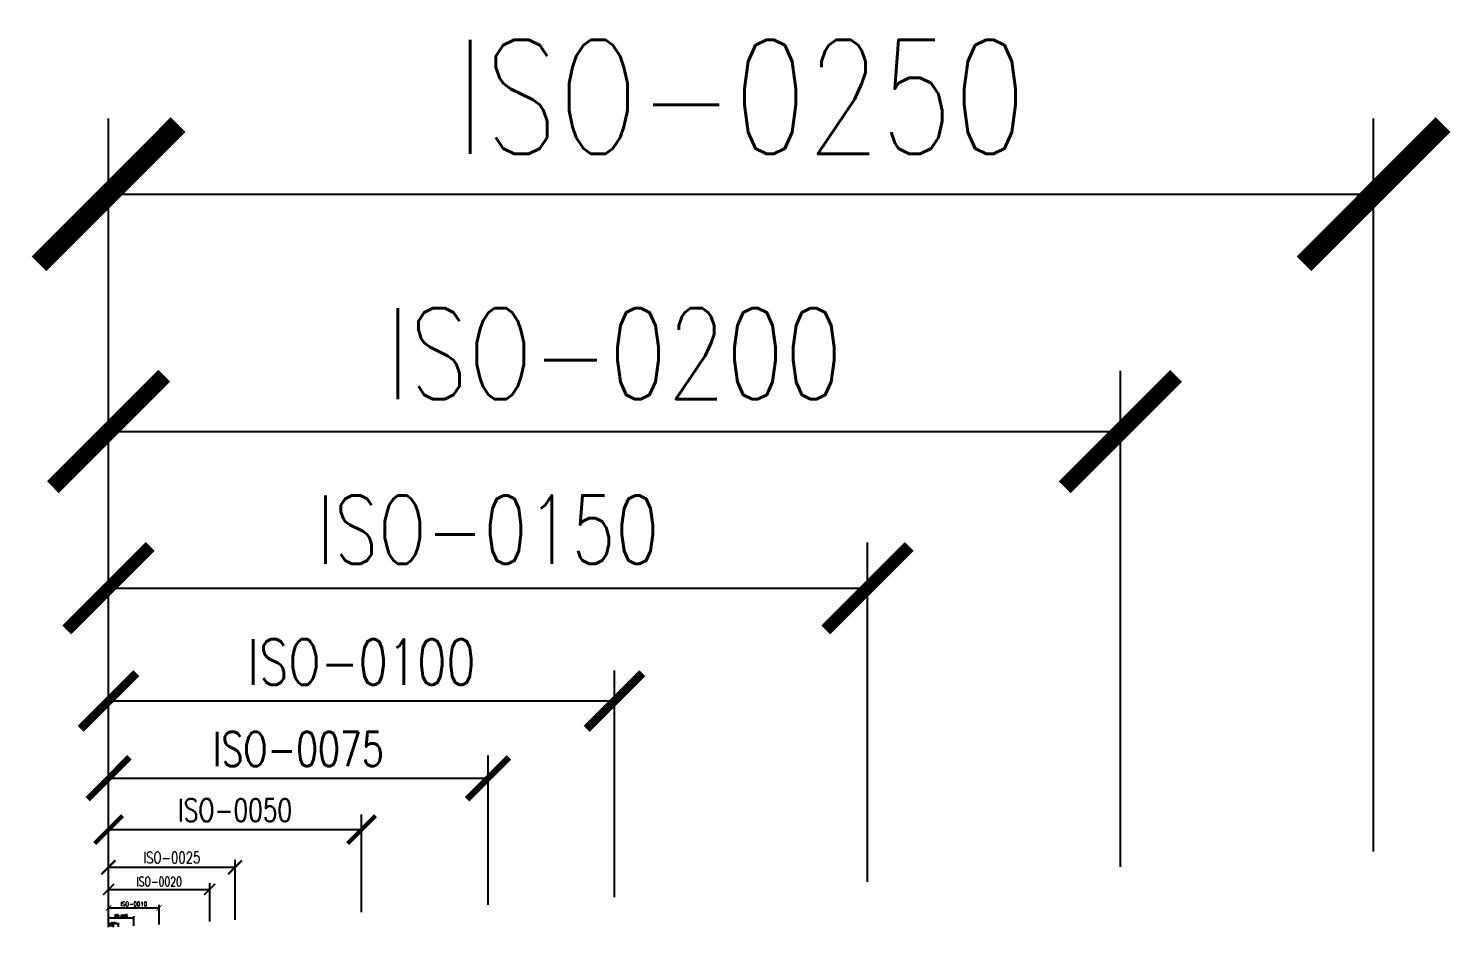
# Model space of a CAD drawing. Header units: millimetres. Extents: x 3927 to 247224, y -124098 to 14090.
# Drawn here: x 114225 to 121266, y -124098 to -119658 of the extents above; entities that cross this region are included whole.
import ezdxf

# ---------------------------------------------------------------- set-up
doc = ezdxf.new("R2010")
doc.units = ezdxf.units.MM
doc.header["$LTSCALE"] = 0.5
doc.styles.add('Arch-Dim', font='romans.shx', dxfattribs={"width": 0.75})
doc.dimstyles.new('ISO-0001', dxfattribs={"dimtxt": 2.25, "dimasz": 2.75, "dimexe": 1.5, "dimexo": 1.5, "dimgap": 0.8, "dimtad": 1, "dimdec": 1, "dimzin": 11, "dimdsep": 46, "dimtxsty": 'Arch-Dim', "dimblk": 'ARCHTICK', "dimcen": 2.5, "dimadec": 0, "dimazin": 2, "dimtfac": 0.75, "dimtdec": 1, "dimtmove": 1, "dimatfit": 3, "dimfxl": 3.5, "dimtfill": 1, "dimtolj": 1, "dimtzin": 0, "dimarcsym": 0})
doc.dimstyles.new('ISO-0002', dxfattribs={"dimscale": 2, "dimtxt": 2.25, "dimasz": 1.5, "dimexe": 1.5, "dimexo": 1.5, "dimgap": 0.8, "dimtad": 1, "dimdec": 1, "dimzin": 11, "dimdsep": 46, "dimtxsty": 'Arch-Dim', "dimblk": 'ARCHTICK', "dimcen": 2.5, "dimadec": 0, "dimazin": 2, "dimtfac": 0.75, "dimtdec": 1, "dimtmove": 1, "dimatfit": 3, "dimfxl": 3.5, "dimtolj": 1, "dimtzin": 0, "dimarcsym": 0})
doc.dimstyles.new('ISO-0005', dxfattribs={"dimscale": 5, "dimtxt": 2.25, "dimasz": 2.75, "dimexe": 1.5, "dimexo": 1.5, "dimgap": 0.8, "dimtad": 1, "dimdec": 0, "dimzin": 3, "dimdsep": 46, "dimtxsty": 'Arch-Dim', "dimblk": 'ARCHTICK', "dimcen": 2.5, "dimadec": 0, "dimazin": 2, "dimtfac": 0.75, "dimtdec": 0, "dimtmove": 1, "dimatfit": 3, "dimfxl": 3.5, "dimtfill": 1, "dimtolj": 1, "dimtzin": 0, "dimarcsym": 0})
doc.dimstyles.new('ISO-0010', dxfattribs={"dimscale": 10, "dimtxt": 2.25, "dimasz": 2.75, "dimexe": 1.5, "dimexo": 1.5, "dimgap": 0.8, "dimtad": 1, "dimdec": 0, "dimzin": 3, "dimdsep": 46, "dimtxsty": 'Arch-Dim', "dimblk": 'ARCHTICK', "dimcen": 2.5, "dimadec": 0, "dimazin": 2, "dimtfac": 0.75, "dimtdec": 0, "dimtmove": 1, "dimatfit": 3, "dimfxl": 3.5, "dimtfill": 1, "dimtolj": 1, "dimtzin": 0, "dimarcsym": 0})
doc.dimstyles.new('ISO-0020', dxfattribs={"dimscale": 20, "dimtxt": 2.25, "dimasz": 2.75, "dimexe": 1.5, "dimexo": 1.5, "dimgap": 0.8, "dimtad": 1, "dimdec": 0, "dimzin": 3, "dimdsep": 46, "dimtxsty": 'Arch-Dim', "dimblk": 'ARCHTICK', "dimcen": 2.5, "dimadec": 0, "dimazin": 2, "dimtfac": 0.75, "dimtdec": 0, "dimtmove": 1, "dimatfit": 3, "dimfxl": 3.5, "dimtfill": 1, "dimtolj": 1, "dimtzin": 0, "dimarcsym": 0})
doc.dimstyles.new('ISO-0025', dxfattribs={"dimscale": 25, "dimtxt": 2.25, "dimasz": 2.75, "dimexe": 1.5, "dimexo": 1.5, "dimgap": 0.8, "dimtad": 1, "dimdec": 0, "dimzin": 3, "dimdsep": 46, "dimtxsty": 'Arch-Dim', "dimblk": 'ARCHTICK', "dimcen": 2.5, "dimadec": 0, "dimazin": 2, "dimtfac": 0.75, "dimtdec": 0, "dimtmove": 1, "dimatfit": 3, "dimfxl": 3.5, "dimtfill": 1, "dimtolj": 1, "dimtzin": 0, "dimarcsym": 0})
doc.dimstyles.new('ISO-0050', dxfattribs={"dimscale": 50, "dimtxt": 2.25, "dimasz": 2.75, "dimexe": 1.5, "dimexo": 1.5, "dimgap": 0.8, "dimtad": 1, "dimdec": 0, "dimzin": 3, "dimdsep": 46, "dimtxsty": 'Arch-Dim', "dimblk": 'ARCHTICK', "dimcen": 2.5, "dimadec": 0, "dimazin": 2, "dimtfac": 0.75, "dimtdec": 0, "dimtmove": 1, "dimatfit": 3, "dimfxl": 3.5, "dimtfill": 1, "dimtolj": 1, "dimtzin": 0, "dimarcsym": 0})
doc.dimstyles.new('ISO-0075', dxfattribs={"dimscale": 75, "dimtxt": 2.25, "dimasz": 2.75, "dimexe": 1.5, "dimexo": 1.5, "dimgap": 0.8, "dimtad": 1, "dimdec": 0, "dimzin": 3, "dimdsep": 46, "dimtxsty": 'Arch-Dim', "dimblk": 'ARCHTICK', "dimcen": 2.5, "dimadec": 0, "dimazin": 2, "dimtfac": 0.75, "dimtdec": 0, "dimtmove": 1, "dimatfit": 3, "dimfxl": 3.5, "dimtfill": 1, "dimtolj": 1, "dimtzin": 0, "dimarcsym": 0})
doc.dimstyles.new('ISO-0100', dxfattribs={"dimscale": 100, "dimtxt": 2.25, "dimasz": 2.75, "dimexe": 1.5, "dimexo": 1.5, "dimgap": 0.8, "dimtad": 1, "dimdec": 0, "dimzin": 3, "dimdsep": 46, "dimtxsty": 'Arch-Dim', "dimblk": 'ARCHTICK', "dimcen": 2.5, "dimadec": 0, "dimazin": 2, "dimtfac": 0.75, "dimtdec": 0, "dimtmove": 1, "dimatfit": 3, "dimfxl": 3.5, "dimtfill": 1, "dimtolj": 1, "dimtzin": 0, "dimarcsym": 0})
doc.dimstyles.new('ISO-0150', dxfattribs={"dimscale": 150, "dimtxt": 2.25, "dimasz": 2.75, "dimexe": 1.5, "dimexo": 1.5, "dimgap": 0.8, "dimtad": 1, "dimdec": 0, "dimzin": 3, "dimdsep": 46, "dimtxsty": 'Arch-Dim', "dimblk": 'ARCHTICK', "dimcen": 2.5, "dimadec": 0, "dimazin": 2, "dimtfac": 0.75, "dimtdec": 0, "dimtmove": 1, "dimatfit": 3, "dimfxl": 3.5, "dimtfill": 1, "dimtolj": 1, "dimtzin": 0, "dimarcsym": 0})
doc.dimstyles.new('ISO-0200', dxfattribs={"dimscale": 200, "dimtxt": 2.25, "dimasz": 2.75, "dimexe": 1.5, "dimexo": 1.5, "dimgap": 0.8, "dimtad": 1, "dimdec": 0, "dimzin": 3, "dimdsep": 46, "dimtxsty": 'Arch-Dim', "dimblk": 'ARCHTICK', "dimcen": 2.5, "dimadec": 0, "dimazin": 2, "dimtfac": 0.75, "dimtdec": 0, "dimtmove": 1, "dimatfit": 3, "dimfxl": 3.5, "dimtfill": 1, "dimtolj": 1, "dimtzin": 0, "dimarcsym": 0})
doc.dimstyles.new('ISO-0250', dxfattribs={"dimscale": 250, "dimtxt": 2.25, "dimasz": 2.75, "dimexe": 1.5, "dimexo": 1.5, "dimgap": 0.8, "dimtad": 1, "dimdec": 0, "dimzin": 3, "dimdsep": 46, "dimtxsty": 'Arch-Dim', "dimblk": 'ARCHTICK', "dimcen": 2.5, "dimadec": 0, "dimazin": 2, "dimtfac": 0.75, "dimtdec": 0, "dimtmove": 1, "dimatfit": 3, "dimfxl": 3.5, "dimtfill": 1, "dimtolj": 1, "dimtzin": 0, "dimarcsym": 0})

# ---------------------------------------------------------------- blocks, each defined once
blk = doc.blocks.new('_ArchTick')
at = {"color": 0, "linetype": 'ByBlock', "const_width": 0.15}
blk.add_lwpolyline([(-0.5, -0.5), (0.5, 0.5)], dxfattribs=at)
blk = doc.blocks.new('*D91')
at = {"color": 0, "lineweight": -2, "transparency": 16777216}
for p, q in [((0, -69993.2), (0, -69983.6)), ((25, -69993.2), (25, -69983.6)), ((0, -69985.1), (25, -69985.1))]:
    blk.add_line(p, q, dxfattribs=at)
at = {"color": 0, "lineweight": -2, "transparency": 16777216, "xscale": 2.75, "yscale": 2.75, "zscale": 2.75, "rotation": 180}
blk.add_blockref('_ArchTick', (0, -69985.1), dxfattribs=at)
at = {"color": 0, "lineweight": -2, "transparency": 16777216, "xscale": 2.75, "yscale": 2.75, "zscale": 2.75}
blk.add_blockref('_ArchTick', (25, -69985.1), dxfattribs=at)
at = {"color": 0, "transparency": 16777216, "insert": (12.5, -69983.1), "char_height": 2.25, "attachment_point": 5, "style": 'Arch-Dim', "bg_fill": 3, "box_fill_scale": 1.1, "bg_fill_color": 256, "bg_fill_true_color": 13158600, "bg_fill_transparency": 0}
blk.add_mtext('\\A1;ISO-0001', dxfattribs=at)
at = {"layer": 'Defpoints', "color": 0, "transparency": 16777216}
for p in [(0, -69994.7), (25, -69985.1), (25, -69994.7)]:
    blk.add_point(p, dxfattribs=at)
blk = doc.blocks.new('*D92')
at = {"color": 0, "lineweight": -2, "transparency": 16777216}
for p, q in [((0, -69991.7), (0, -69972.4)), ((0, -69975.4), (50, -69975.4)), ((50, -69991.7), (50, -69972.4))]:
    blk.add_line(p, q, dxfattribs=at)
at = {"layer": 'Defpoints', "color": 0, "transparency": 16777216}
for p in [(50, -69975.4), (0, -69994.7), (50, -69994.7)]:
    blk.add_point(p, dxfattribs=at)
at = {"color": 0, "lineweight": -2, "transparency": 16777216, "xscale": 3, "yscale": 3, "zscale": 3, "rotation": 180}
blk.add_blockref('_ArchTick', (0, -69975.4), dxfattribs=at)
at = {"color": 0, "lineweight": -2, "transparency": 16777216, "xscale": 3, "yscale": 3, "zscale": 3}
blk.add_blockref('_ArchTick', (50, -69975.4), dxfattribs=at)
at = {"color": 0, "transparency": 16777216, "insert": (25, -69971.5), "char_height": 4.5, "attachment_point": 5, "style": 'Arch-Dim'}
blk.add_mtext('\\A1;ISO-0002', dxfattribs=at)
blk = doc.blocks.new('*D93')
at = {"color": 0, "lineweight": -2, "transparency": 16777216}
for p, q in [((0, -69987.2), (0, -69938.9)), ((0, -69946.4), (125, -69946.4)), ((125, -69987.2), (125, -69938.9))]:
    blk.add_line(p, q, dxfattribs=at)
at = {"layer": 'Defpoints', "color": 0, "transparency": 16777216}
for p in [(0, -69994.7), (125, -69994.7)]:
    blk.add_point(p, dxfattribs=at)
at = {"color": 0, "lineweight": -2, "transparency": 16777216, "xscale": 13.75, "yscale": 13.75, "zscale": 13.75, "rotation": 180}
blk.add_blockref('_ArchTick', (0, -69946.4), dxfattribs=at)
at = {"color": 0, "lineweight": -2, "transparency": 16777216, "xscale": 13.75, "yscale": 13.75, "zscale": 13.75}
blk.add_blockref('_ArchTick', (125, -69946.4), dxfattribs=at)
at = {"color": 0, "transparency": 16777216, "insert": (62.5, -69936.7), "char_height": 11.25, "attachment_point": 5, "style": 'Arch-Dim', "bg_fill": 3, "box_fill_scale": 1.1, "bg_fill_color": 256, "bg_fill_true_color": 13158600, "bg_fill_transparency": 0}
blk.add_mtext('\\A1;ISO-0005', dxfattribs=at)
at = {"layer": 'Defpoints', "color": 0, "transparency": 16777216}
blk.add_point((125, -69946.4), dxfattribs=at)
blk = doc.blocks.new('*D94')
at = {"color": 0, "lineweight": -2, "transparency": 16777216}
for p, q in [((0, -69979.7), (0, -69883)), ((0, -69898), (250, -69898)), ((250, -69979.7), (250, -69883))]:
    blk.add_line(p, q, dxfattribs=at)
at = {"layer": 'Defpoints', "color": 0, "transparency": 16777216}
for p in [(250, -69898), (0, -69994.7), (250, -69994.7)]:
    blk.add_point(p, dxfattribs=at)
at = {"color": 0, "lineweight": -2, "transparency": 16777216, "xscale": 27.5, "yscale": 27.5, "zscale": 27.5, "rotation": 180}
blk.add_blockref('_ArchTick', (0, -69898), dxfattribs=at)
at = {"color": 0, "lineweight": -2, "transparency": 16777216, "xscale": 27.5, "yscale": 27.5, "zscale": 27.5}
blk.add_blockref('_ArchTick', (250, -69898), dxfattribs=at)
at = {"color": 0, "transparency": 16777216, "insert": (125, -69878.7), "char_height": 22.5, "attachment_point": 5, "style": 'Arch-Dim', "bg_fill": 3, "box_fill_scale": 1.1, "bg_fill_color": 256, "bg_fill_true_color": 13158600, "bg_fill_transparency": 0}
blk.add_mtext('\\A1;ISO-0010', dxfattribs=at)
blk = doc.blocks.new('*D95')
at = {"color": 0, "lineweight": -2, "transparency": 16777216}
for p, q in [((0, -69844.7), (0, -68725.7)), ((2500, -69844.7), (2500, -68725.7)), ((0, -68875.7), (2500, -68875.7))]:
    blk.add_line(p, q, dxfattribs=at)
at = {"layer": 'Defpoints', "color": 0, "transparency": 16777216}
for p in [(2500, -68875.7), (0, -69994.7), (2500, -69994.7)]:
    blk.add_point(p, dxfattribs=at)
at = {"color": 0, "lineweight": -2, "transparency": 16777216, "xscale": 275, "yscale": 275, "zscale": 275, "rotation": 180}
blk.add_blockref('_ArchTick', (0, -68875.7), dxfattribs=at)
at = {"color": 0, "lineweight": -2, "transparency": 16777216, "xscale": 275, "yscale": 275, "zscale": 275}
blk.add_blockref('_ArchTick', (2500, -68875.7), dxfattribs=at)
at = {"color": 0, "transparency": 16777216, "insert": (1250, -68683.2), "char_height": 225, "attachment_point": 5, "style": 'Arch-Dim', "bg_fill": 3, "box_fill_scale": 1.1, "bg_fill_color": 256, "bg_fill_true_color": 13158600, "bg_fill_transparency": 0}
blk.add_mtext('\\A1;ISO-0100', dxfattribs=at)
blk = doc.blocks.new('*D96')
at = {"color": 0, "lineweight": -2, "transparency": 16777216}
for p, q in [((0, -69882.2), (0, -69145.1)), ((1875, -69882.2), (1875, -69145.1)), ((0, -69257.6), (1875, -69257.6))]:
    blk.add_line(p, q, dxfattribs=at)
at = {"layer": 'Defpoints', "color": 0, "transparency": 16777216}
for p in [(1875, -69257.6), (0, -69994.7), (1875, -69994.7)]:
    blk.add_point(p, dxfattribs=at)
at = {"color": 0, "lineweight": -2, "transparency": 16777216, "xscale": 206.25, "yscale": 206.25, "zscale": 206.25, "rotation": 180}
blk.add_blockref('_ArchTick', (0, -69257.6), dxfattribs=at)
at = {"color": 0, "lineweight": -2, "transparency": 16777216, "xscale": 206.25, "yscale": 206.25, "zscale": 206.25}
blk.add_blockref('_ArchTick', (1875, -69257.6), dxfattribs=at)
at = {"color": 0, "transparency": 16777216, "insert": (937.5, -69113.3), "char_height": 168.75, "attachment_point": 5, "style": 'Arch-Dim', "bg_fill": 3, "box_fill_scale": 1.1, "bg_fill_color": 256, "bg_fill_true_color": 13158600, "bg_fill_transparency": 0}
blk.add_mtext('\\A1;ISO-0075', dxfattribs=at)
blk = doc.blocks.new('*D97')
at = {"color": 0, "lineweight": -2, "transparency": 16777216}
for p, q in [((0, -69919.7), (0, -69436)), ((1250, -69919.7), (1250, -69436)), ((0, -69511), (1250, -69511))]:
    blk.add_line(p, q, dxfattribs=at)
at = {"layer": 'Defpoints', "color": 0, "transparency": 16777216}
for p in [(1250, -69511), (0, -69994.7), (1250, -69994.7)]:
    blk.add_point(p, dxfattribs=at)
at = {"color": 0, "lineweight": -2, "transparency": 16777216, "xscale": 137.5, "yscale": 137.5, "zscale": 137.5, "rotation": 180}
blk.add_blockref('_ArchTick', (0, -69511), dxfattribs=at)
at = {"color": 0, "lineweight": -2, "transparency": 16777216, "xscale": 137.5, "yscale": 137.5, "zscale": 137.5}
blk.add_blockref('_ArchTick', (1250, -69511), dxfattribs=at)
at = {"color": 0, "transparency": 16777216, "insert": (625, -69414.7), "char_height": 112.5, "attachment_point": 5, "style": 'Arch-Dim', "bg_fill": 3, "box_fill_scale": 1.1, "bg_fill_color": 256, "bg_fill_true_color": 13158600, "bg_fill_transparency": 0}
blk.add_mtext('\\A1;ISO-0050', dxfattribs=at)
blk = doc.blocks.new('*D98')
at = {"color": 0, "lineweight": -2, "transparency": 16777216}
for p, q in [((0, -69957.2), (0, -69659.9)), ((0, -69697.4), (625, -69697.4)), ((625, -69957.2), (625, -69659.9))]:
    blk.add_line(p, q, dxfattribs=at)
at = {"layer": 'Defpoints', "color": 0, "transparency": 16777216}
for p in [(625, -69697.4), (0, -69994.7), (625, -69994.7)]:
    blk.add_point(p, dxfattribs=at)
at = {"color": 0, "lineweight": -2, "transparency": 16777216, "xscale": 68.75, "yscale": 68.75, "zscale": 68.75, "rotation": 180}
blk.add_blockref('_ArchTick', (0, -69697.4), dxfattribs=at)
at = {"color": 0, "lineweight": -2, "transparency": 16777216, "xscale": 68.75, "yscale": 68.75, "zscale": 68.75}
blk.add_blockref('_ArchTick', (625, -69697.4), dxfattribs=at)
at = {"color": 0, "transparency": 16777216, "insert": (312.5, -69649.3), "char_height": 56.25, "attachment_point": 5, "style": 'Arch-Dim', "bg_fill": 3, "box_fill_scale": 1.1, "bg_fill_color": 256, "bg_fill_true_color": 13158600, "bg_fill_transparency": 0}
blk.add_mtext('\\A1;ISO-0025', dxfattribs=at)
blk = doc.blocks.new('*D99')
at = {"color": 0, "lineweight": -2, "transparency": 16777216}
for p, q in [((0, -69964.7), (0, -69776.3)), ((0, -69806.3), (500, -69806.3)), ((500, -69964.7), (500, -69776.3))]:
    blk.add_line(p, q, dxfattribs=at)
at = {"layer": 'Defpoints', "color": 0, "transparency": 16777216}
for p in [(500, -69806.3), (0, -69994.7), (500, -69994.7)]:
    blk.add_point(p, dxfattribs=at)
at = {"color": 0, "lineweight": -2, "transparency": 16777216, "xscale": 55, "yscale": 55, "zscale": 55, "rotation": 180}
blk.add_blockref('_ArchTick', (0, -69806.3), dxfattribs=at)
at = {"color": 0, "lineweight": -2, "transparency": 16777216, "xscale": 55, "yscale": 55, "zscale": 55}
blk.add_blockref('_ArchTick', (500, -69806.3), dxfattribs=at)
at = {"color": 0, "transparency": 16777216, "insert": (250, -69767.8), "char_height": 45, "attachment_point": 5, "style": 'Arch-Dim', "bg_fill": 3, "box_fill_scale": 1.1, "bg_fill_color": 256, "bg_fill_true_color": 13158600, "bg_fill_transparency": 0}
blk.add_mtext('\\A1;ISO-0020', dxfattribs=at)
blk = doc.blocks.new('*D100')
at = {"color": 0, "lineweight": -2, "transparency": 16777216}
for p, q in [((0, -69619.7), (0, -65998.1)), ((6250, -69619.7), (6250, -65998.1)), ((0, -66373.1), (6250, -66373.1))]:
    blk.add_line(p, q, dxfattribs=at)
at = {"layer": 'Defpoints', "color": 0, "transparency": 16777216}
for p in [(6250, -66373.1), (0, -69994.7), (6250, -69994.7)]:
    blk.add_point(p, dxfattribs=at)
at = {"color": 0, "lineweight": -2, "transparency": 16777216, "xscale": 687.5, "yscale": 687.5, "zscale": 687.5, "rotation": 180}
blk.add_blockref('_ArchTick', (0, -66373.1), dxfattribs=at)
at = {"color": 0, "lineweight": -2, "transparency": 16777216, "xscale": 687.5, "yscale": 687.5, "zscale": 687.5}
blk.add_blockref('_ArchTick', (6250, -66373.1), dxfattribs=at)
at = {"color": 0, "transparency": 16777216, "insert": (3125, -65891.9), "char_height": 562.5, "attachment_point": 5, "style": 'Arch-Dim', "bg_fill": 3, "box_fill_scale": 1.1, "bg_fill_color": 256, "bg_fill_true_color": 13158600, "bg_fill_transparency": 0}
blk.add_mtext('\\A1;ISO-0250', dxfattribs=at)
blk = doc.blocks.new('*D101')
at = {"color": 0, "lineweight": -2, "transparency": 16777216}
for p, q in [((0, -69694.7), (0, -67244.9)), ((5000, -69694.7), (5000, -67244.9)), ((0, -67544.9), (5000, -67544.9))]:
    blk.add_line(p, q, dxfattribs=at)
at = {"layer": 'Defpoints', "color": 0, "transparency": 16777216}
for p in [(5000, -67544.9), (0, -69994.7), (5000, -69994.7)]:
    blk.add_point(p, dxfattribs=at)
at = {"color": 0, "lineweight": -2, "transparency": 16777216, "xscale": 550, "yscale": 550, "zscale": 550, "rotation": 180}
blk.add_blockref('_ArchTick', (0, -67544.9), dxfattribs=at)
at = {"color": 0, "lineweight": -2, "transparency": 16777216, "xscale": 550, "yscale": 550, "zscale": 550}
blk.add_blockref('_ArchTick', (5000, -67544.9), dxfattribs=at)
at = {"color": 0, "transparency": 16777216, "insert": (2500, -67159.9), "char_height": 450, "attachment_point": 5, "style": 'Arch-Dim', "bg_fill": 3, "box_fill_scale": 1.1, "bg_fill_color": 256, "bg_fill_true_color": 13158600, "bg_fill_transparency": 0}
blk.add_mtext('\\A1;ISO-0200', dxfattribs=at)
blk = doc.blocks.new('*D102')
at = {"color": 0, "lineweight": -2, "transparency": 16777216}
for p, q in [((0, -69769.7), (0, -68093.5)), ((3750, -69769.7), (3750, -68093.5)), ((0, -68318.5), (3750, -68318.5))]:
    blk.add_line(p, q, dxfattribs=at)
at = {"layer": 'Defpoints', "color": 0, "transparency": 16777216}
for p in [(3750, -68318.5), (0, -69994.7), (3750, -69994.7)]:
    blk.add_point(p, dxfattribs=at)
at = {"color": 0, "lineweight": -2, "transparency": 16777216, "xscale": 412.5, "yscale": 412.5, "zscale": 412.5, "rotation": 180}
blk.add_blockref('_ArchTick', (0, -68318.5), dxfattribs=at)
at = {"color": 0, "lineweight": -2, "transparency": 16777216, "xscale": 412.5, "yscale": 412.5, "zscale": 412.5}
blk.add_blockref('_ArchTick', (3750, -68318.5), dxfattribs=at)
at = {"color": 0, "transparency": 16777216, "insert": (1875, -68029.7), "char_height": 337.5, "attachment_point": 5, "style": 'Arch-Dim', "bg_fill": 3, "box_fill_scale": 1.1, "bg_fill_color": 256, "bg_fill_true_color": 13158600, "bg_fill_transparency": 0}
blk.add_mtext('\\A1;ISO-0150', dxfattribs=at)
blk = doc.blocks.new('Anno_Dims_m_na')
dim = blk.add_linear_dim(base=(25, -69985.07), p1=(0, -69994.75), p2=(25, -69994.75), text='ISO-0001', dimstyle='ISO-0001')
dim.commit()
dim.dimension.update_dxf_attribs({"geometry": '*D91', "text_midpoint": (12.5, -69983.15)})
dim = blk.add_linear_dim(base=(50, -69975.4), p1=(0, -69994.75), p2=(50, -69994.75), text='ISO-0002', dimstyle='ISO-0002')
dim.commit()
dim.dimension.update_dxf_attribs({"geometry": '*D92', "text_midpoint": (25, -69971.55)})
dim = blk.add_linear_dim(base=(125, -69946.37), p1=(0, -69994.75), p2=(125, -69994.75), text='ISO-0005', dimstyle='ISO-0005')
dim.commit()
dim.dimension.update_dxf_attribs({"geometry": '*D93', "text_midpoint": (62.5, -69936.75)})
dim = blk.add_linear_dim(base=(250, -69898), p1=(0, -69994.75), p2=(250, -69994.75), text='ISO-0010', dimstyle='ISO-0010')
dim.commit()
dim.dimension.update_dxf_attribs({"geometry": '*D94', "text_midpoint": (125, -69878.75)})
dim = blk.add_linear_dim(base=(2500, -68875.73), p1=(0, -69994.75), p2=(2500, -69994.75), text='ISO-0100', dimstyle='ISO-0100')
dim.commit()
dim.dimension.update_dxf_attribs({"geometry": '*D95', "text_midpoint": (1250, -68683.23)})
dim = blk.add_linear_dim(base=(1875, -69257.64), p1=(0, -69994.75), p2=(1875, -69994.75), text='ISO-0075', dimstyle='ISO-0075')
dim.commit()
dim.dimension.update_dxf_attribs({"geometry": '*D96', "text_midpoint": (937.5, -69113.27)})
dim = blk.add_linear_dim(base=(1250, -69511), p1=(0, -69994.75), p2=(1250, -69994.75), text='ISO-0050', dimstyle='ISO-0050')
dim.commit()
dim.dimension.update_dxf_attribs({"geometry": '*D97', "text_midpoint": (625, -69414.75)})
dim = blk.add_linear_dim(base=(625, -69697.42), p1=(0, -69994.75), p2=(625, -69994.75), text='ISO-0025', dimstyle='ISO-0025')
dim.commit()
dim.dimension.update_dxf_attribs({"geometry": '*D98', "text_midpoint": (312.5, -69649.29)})
dim = blk.add_linear_dim(base=(500, -69806.31), p1=(0, -69994.75), p2=(500, -69994.75), text='ISO-0020', dimstyle='ISO-0020')
dim.commit()
dim.dimension.update_dxf_attribs({"geometry": '*D99', "text_midpoint": (250, -69767.81)})
dim = blk.add_linear_dim(base=(6250, -66373.12), p1=(0, -69994.75), p2=(6250, -69994.75), text='ISO-0250', dimstyle='ISO-0250')
dim.commit()
dim.dimension.update_dxf_attribs({"geometry": '*D100', "text_midpoint": (3125, -65891.87)})
dim = blk.add_linear_dim(base=(5000, -67544.87), p1=(0, -69994.75), p2=(5000, -69994.75), text='ISO-0200', dimstyle='ISO-0200')
dim.commit()
dim.dimension.update_dxf_attribs({"geometry": '*D101', "text_midpoint": (2500, -67159.87)})
dim = blk.add_linear_dim(base=(3750, -68318.5), p1=(0, -69994.75), p2=(3750, -69994.75), text='ISO-0150', dimstyle='ISO-0150')
dim.commit()
dim.dimension.update_dxf_attribs({"geometry": '*D102', "text_midpoint": (1875, -68029.75)})

msp = doc.modelspace()

# ---------------------------------------------------------------- block references
msp.add_blockref('Anno_Dims_m_na', (114620.2, -54103.6))

doc.saveas('drawing.dxf')
